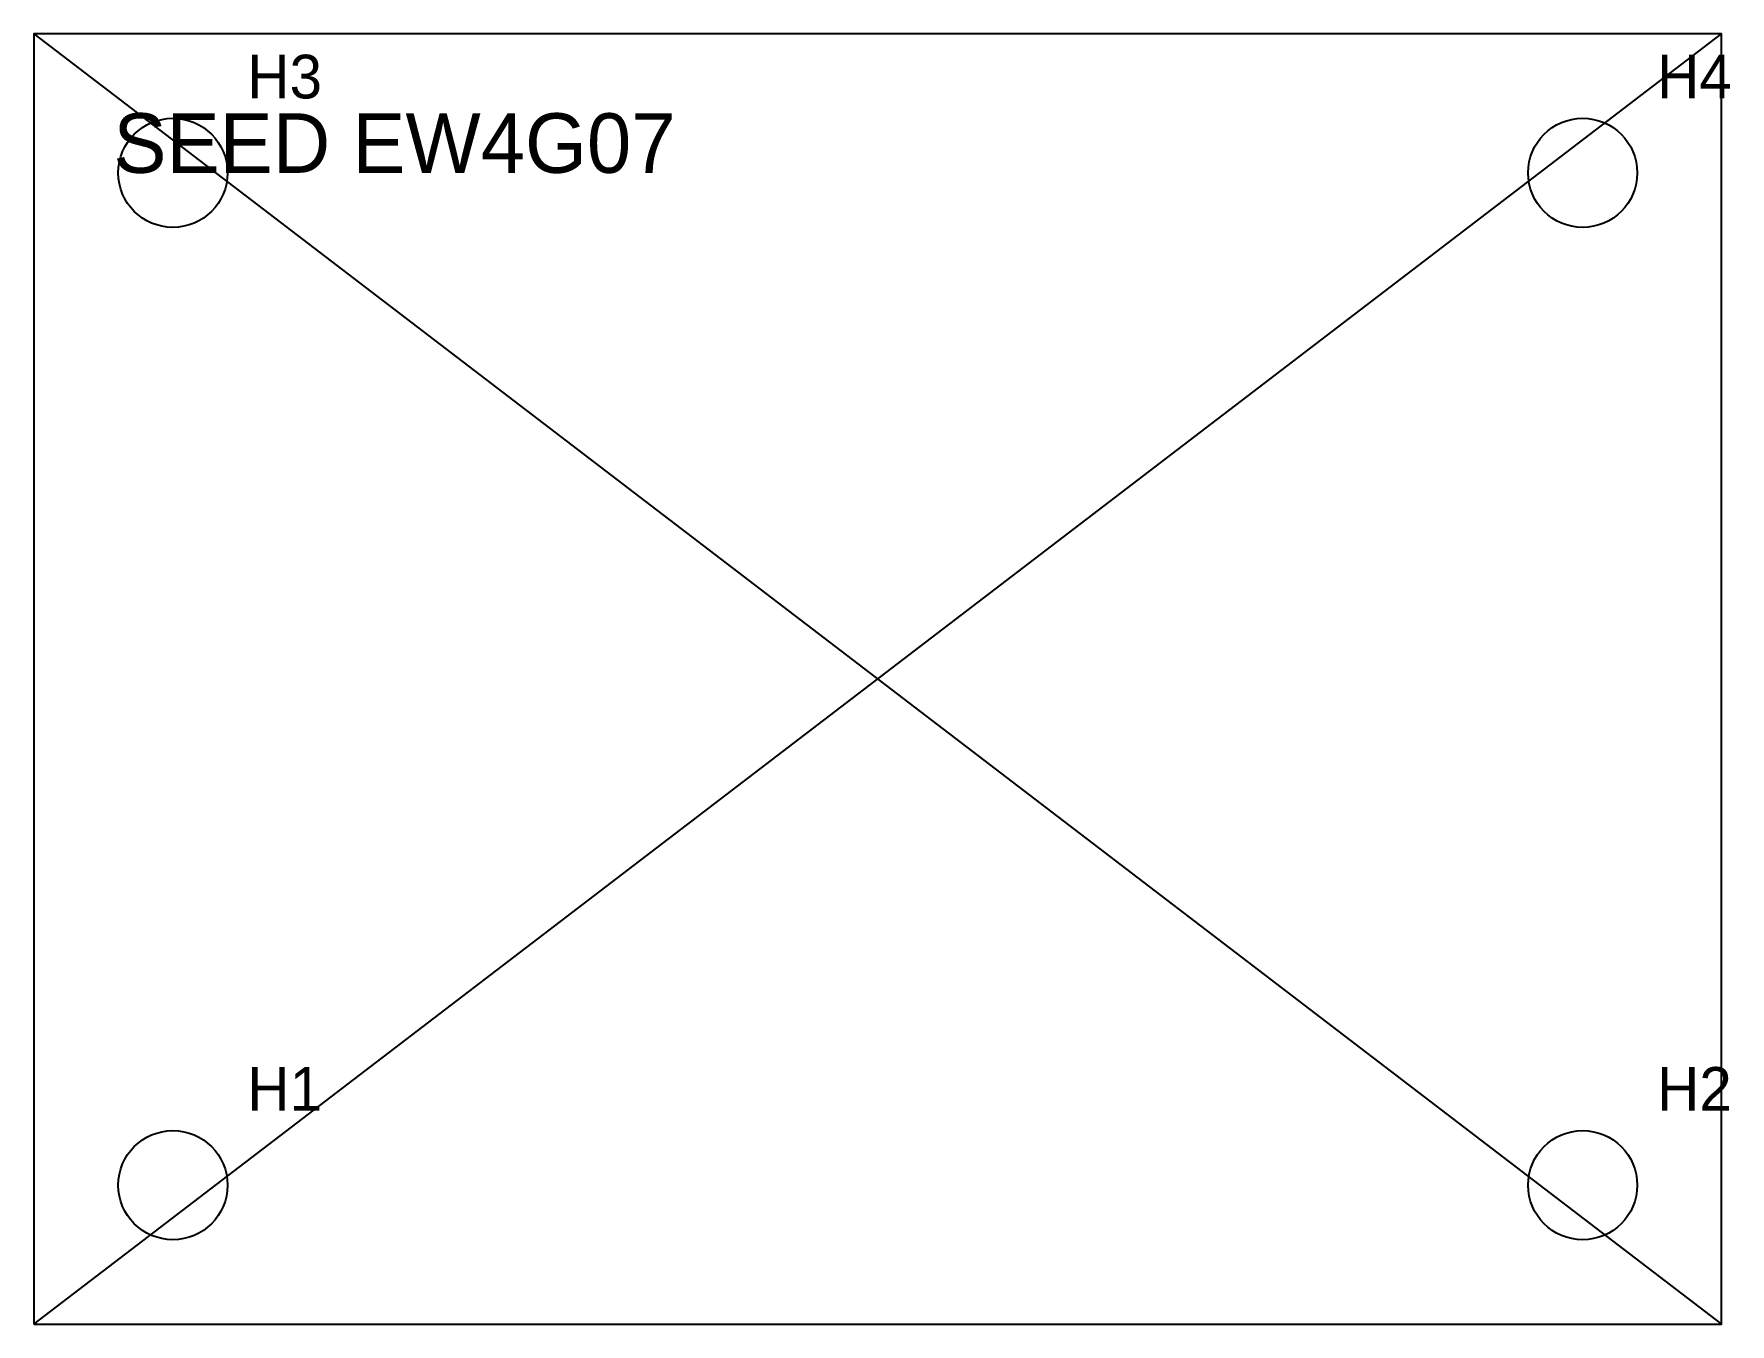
# Model space of a CAD drawing. Header units: metres. Extents: x 0 to 85.4, y 0 to 65.
import ezdxf

# ---------------------------------------------------------------- set-up
doc = ezdxf.new("R2010")
doc.units = ezdxf.units.M
doc.layers.add('GUIDE', color=7, linetype='Continuous')

msp = doc.modelspace()

# ---------------------------------------------------------------- linework, layer by layer
at = {"layer": 'GUIDE'}
for p, q in [((0, 0), (85, 65)), ((0, 65), (85, 0))]:
    msp.add_line(p, q, dxfattribs=at)
msp.add_lwpolyline([(0, 0), (85, 0), (85, 65), (0, 65)], close=True, dxfattribs=at)
for centre in [(7, 58), (78, 58), (7, 7), (78, 7)]:
    msp.add_circle(centre, 2.75, dxfattribs=at)

# ---------------------------------------------------------------- texts
for s, height, p in [('H3', 2.2, (10.75, 61.75)), ('H4', 2.2, (81.75, 61.75)), ('SEED EW4G07', 3, (4, 58)), ('H1', 2.2, (10.75, 10.75)), ('H2', 2.2, (81.75, 10.75))]:
    msp.add_text(s, height=height, dxfattribs=at).set_placement(p)

doc.saveas('drawing.dxf')
